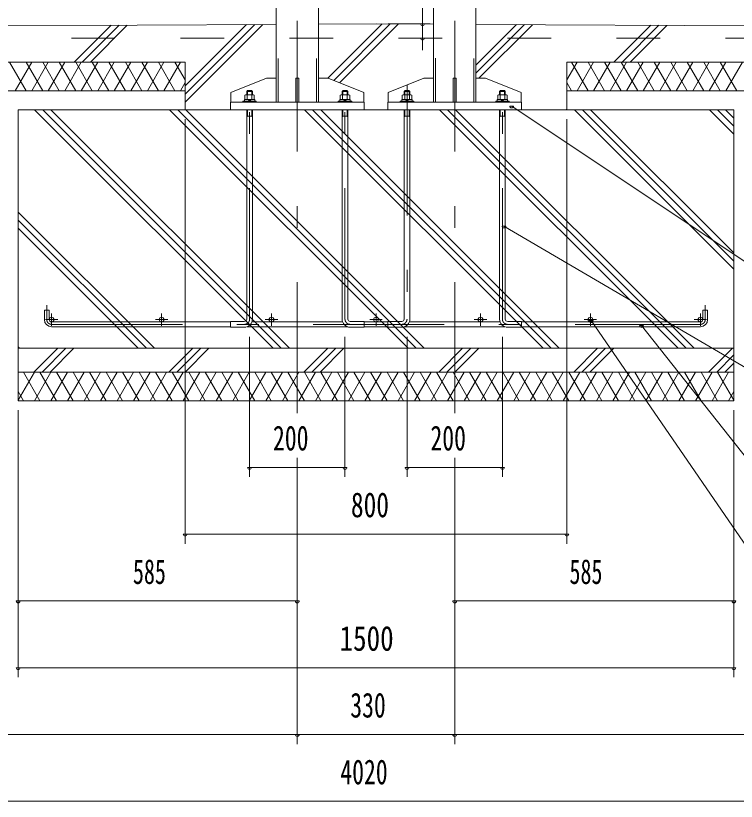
# Model space of a CAD drawing. Units: millimetres, scale not verified. Extents: x -34085 to 34091, y -14700 to 14700.
# Drawn here: x 21273 to 26559, y -4067 to 1698 of the extents above; entities that cross this region are included whole.
import ezdxf
from ezdxf.enums import TextEntityAlignment as Align

# ---------------------------------------------------------------- set-up
doc = ezdxf.new("R2010")
doc.units = ezdxf.units.MM
doc.header["$LTSCALE"] = 80
doc.linetypes.add('USER2', pattern=[10, 4, -6])
doc.linetypes.add('USER3', pattern=[24, 12, -5, 2, -5])
for name, color, linetype, lineweight in [('0-6_2-02BOLD', 7, 'Continuous', 18), ('0-7_2-12HIDDEN', 3, 'USER2', 18), ('0-8_2-22CENTER', 3, 'USER3', 18), ('0-9_2-42THIN', 4, 'Continuous', 18), ('0-A_2-52DIM', 3, 'Continuous', 18), ('0-B_2-62HATCH', 2, 'Continuous', 18)]:
    doc.layers.add(name, color=color, linetype=linetype, lineweight=lineweight)
doc.styles.add('ＭＳ ゴシック', font='')
doc.styles.get('ＭＳ ゴシック').set_extended_font_data('MS Gothic')

msp = doc.modelspace()

# ---------------------------------------------------------------- linework, layer by layer
at = {"layer": '0-6_2-02BOLD'}
for p, q in [((24337.93, 1063.9), (24337.93, 7787.41)), ((24649.78, 7787.41), (24649.78, 1063.9)), ((23182.92, 2204.9), (23182.91, 1063.9)), ((23494.77, 2204.9), (23494.76, 1063.9)), ((23182.92, 1634.25), (18475.77, 1610.84)), ((29356.92, 1610.84), (24649.77, 1634.25)), ((22516.35, 1007.9), (22516.35, 1357.9)), ((23349.35, 1063.9), (23349.35, 1238.9)), ((24483.35, 1063.9), (24483.35, 1238.9)), ((19140.67, 1147.9), (22516.34, 1147.9)), ((22971.67, 1082.45), (22971.67, 1114.29)), ((23006.03, 1114.29), (23006.03, 1082.45)), ((23674.85, 1149.98), (23667.84, 1142.98)), ((23671.67, 1114.29), (23671.67, 1082.45)), ((23706.02, 1082.45), (23706.02, 1114.29)), ((23827.27, 1063.9), (23827.27, 1133.9)), ((24005.43, 1063.9), (24005.43, 1133.9)), ((24109.5, 1082.45), (24109.5, 1114.29)), ((24122.85, 1142.98), (24164.85, 1142.98)), ((24126.67, 1114.29), (24126.67, 1082.45)), ((24161.03, 1082.45), (24161.03, 1114.29)), ((24826.68, 1114.29), (24826.68, 1082.45)), ((24857.84, 1149.98), (24864.85, 1142.98)), ((24861.02, 1082.45), (24861.02, 1114.29)), ((25316.34, 1147.9), (29145.44, 1147.9)), ((22848.85, 1007.9), (22848.85, 1063.9)), ((22978.35, 1071.95), (22988.85, 1082.45)), ((22999.34, 1082.45), (22988.85, 1071.95)), ((23678.34, 1082.45), (23688.84, 1071.95)), ((23699.34, 1071.95), (23688.84, 1082.45)), ((24094.85, 1071.95), (24094.85, 1063.9)), ((24133.35, 1071.95), (24143.85, 1082.45)), ((24154.34, 1082.45), (24143.85, 1071.95)), ((24181.48, 1071.95), (24181.48, 1082.45)), ((24833.35, 1082.45), (24843.84, 1071.95)), ((24843.84, 1082.45), (24854.35, 1071.95)), ((24983.85, 1007.9), (24983.85, 1063.9)), ((22967.85, -528.6), (22967.85, 1007.9)), ((23009.85, 1007.9), (23009.85, -528.6)), ((23667.84, -528.6), (23667.84, 1007.9)), ((23709.84, 1007.9), (23709.84, -528.6)), ((24122.85, -528.6), (24122.85, 1007.9)), ((24164.85, 1007.9), (24164.85, -528.6)), ((24822.85, -528.6), (24822.85, 1007.9)), ((24864.85, 1007.9), (24864.85, -528.6)), ((23009.85, 960.65), (22967.85, 960.65)), ((23709.84, 960.65), (23667.84, 960.65)), ((24122.85, 960.65), (24164.85, 960.65)), ((24864.85, 960.65), (24822.85, 960.65)), ((21518.85, -532.1), (21518.85, -462.1)), ((22848.85, -549.6), (21536.35, -549.6)), ((23006.02, -549.6), (23671.67, -549.6)), ((24003.85, -549.6), (23828.84, -549.6)), ((24161.02, -549.6), (24826.68, -549.6)), ((24983.85, -549.6), (26296.35, -549.6)), ((21536.35, -584.6), (22848.85, -584.6)), ((23707.24, -584.6), (22970.45, -584.6)), ((23828.84, -584.6), (24003.85, -584.6)), ((24105.35, -588.1), (24003.85, -588.1)), ((24862.25, -584.6), (24125.45, -584.6)), ((26296.35, -584.6), (24983.85, -584.6)), ((26541.35, -742.1), (21291.35, -742.1)), ((21291.35, -917.1), (26541.35, -917.1))]:
    msp.add_line(p, q, dxfattribs=at)
for points in [[(24337.92, 1635.81), (23916.35, 1637.9), (23494.77, 1635.81)], [(22516.34, 1357.9), (18687.25, 1357.9), (18687.25, 272.9), (17952.24, 272.9), (17952.24, 1357.9), (16881.34, 1357.9)], [(25316.34, 1007.9), (25316.34, 1357.9), (29145.44, 1357.9), (29145.44, 272.9), (29880.44, 272.9), (29880.44, 1357.9), (30951.34, 1357.9)], [(23182.92, 1238.9), (23112.92, 1238.9), (22850.42, 1133.9), (22850.42, 1063.9)], [(23349.35, 1238.9), (23328.34, 1238.9), (23328.34, 1063.9)], [(23827.27, 1133.9), (23564.77, 1238.9), (23494.77, 1238.9)], [(24005.43, 1133.9), (24267.92, 1238.9), (24337.92, 1238.9)], [(24483.35, 1238.9), (24504.35, 1238.9), (24504.35, 1063.9)], [(24649.77, 1238.9), (24719.77, 1238.9), (24982.28, 1133.9), (24982.28, 1063.9)], [(23023.2, 1082.45), (23023.2, 1114.29), (23017.72, 1117.45), (22959.97, 1117.45), (22954.49, 1114.29), (22954.49, 1082.45)], [(22967.85, 1142.98), (22974.85, 1149.98), (23002.85, 1149.98), (23009.85, 1142.98)], [(22967.85, 1117.45), (22967.85, 1142.98), (23009.85, 1142.98), (23009.85, 1117.45)], [(23654.5, 1082.45), (23654.5, 1114.29), (23659.98, 1117.45), (23717.72, 1117.45), (23723.2, 1114.29), (23723.2, 1082.45)], [(23709.84, 1117.45), (23709.84, 1142.98), (23667.84, 1142.98), (23667.84, 1117.45)], [(23674.85, 1149.98), (23702.84, 1149.98), (23709.84, 1142.98)], [(24109.5, 1114.29), (24114.97, 1117.45), (24172.73, 1117.45), (24178.2, 1114.29), (24178.2, 1082.45)], [(24164.85, 1117.45), (24164.85, 1142.98), (24157.85, 1149.98), (24129.85, 1149.98), (24122.85, 1142.98), (24122.85, 1117.45)], [(24809.5, 1082.45), (24809.5, 1114.29), (24814.98, 1117.45), (24872.72, 1117.45), (24878.2, 1114.29), (24878.2, 1082.45)], [(24857.84, 1149.98), (24829.85, 1149.98), (24822.85, 1142.98)], [(24864.85, 1117.45), (24864.85, 1142.98), (24822.85, 1142.98), (24822.85, 1117.45)], [(22848.85, 1063.9), (23828.84, 1063.9), (23828.84, 1007.9)], [(23037.85, 1063.9), (23037.85, 1071.95), (22939.85, 1071.95), (22939.85, 1063.9)], [(22951.22, 1071.95), (22951.22, 1082.45), (23026.48, 1082.45), (23026.48, 1071.95)], [(23639.84, 1063.9), (23639.84, 1071.95), (23737.84, 1071.95), (23737.84, 1063.9)], [(23726.47, 1071.95), (23726.47, 1082.45), (23651.23, 1082.45), (23651.23, 1071.95)], [(24983.85, 1063.9), (24003.85, 1063.9), (24003.85, 1007.9)], [(24094.85, 1071.95), (24192.84, 1071.95), (24192.84, 1063.9)], [(24181.48, 1082.45), (24106.22, 1082.45), (24106.22, 1071.95)], [(24794.85, 1063.9), (24794.85, 1071.95), (24892.85, 1071.95), (24892.85, 1063.9)], [(24881.47, 1071.95), (24881.47, 1082.45), (24806.23, 1082.45), (24806.23, 1071.95)], [(21518.85, -462.1), (21483.85, -462.1), (21483.85, -532.1)], [(26313.85, -532.1), (26313.85, -462.1), (26348.85, -462.1), (26348.85, -532.1)], [(22950.35, -588.1), (22848.85, -588.1), (22848.85, -546.1), (22950.35, -546.1)], [(23727.34, -546.1), (23828.84, -546.1), (23828.84, -588.1), (23727.34, -588.1)], [(24003.85, -588.1), (24003.85, -546.1), (24105.35, -546.1)], [(24882.35, -546.1), (24983.85, -546.1), (24983.85, -588.1), (24882.35, -588.1)]]:
    msp.add_lwpolyline(points, dxfattribs=at)
msp.add_lwpolyline([(26541.35, -1127.1), (21291.35, -1127.1), (21291.35, 1007.9), (26541.35, 1007.9)], close=True, dxfattribs=at)
for centre in [(21536.35, -532.1), (22343.1, -532.1), (23149.85, -532.1), (23916.35, -532.1), (24682.85, -532.1), (25489.6, -532.1), (26296.35, -532.1)]:
    msp.add_circle(centre, 17.5, dxfattribs=at)
for centre, radius, start, end in [((22963.08, 1104.21), 13.24, 49.5701, 90), ((22988.85, 1069.23), 48.23, 69.13593, 110.86406), ((23014.62, 1104.21), 13.24, 90, 130.42989), ((23663.08, 1104.21), 13.24, 49.57011, 90), ((23688.84, 1069.23), 48.23, 69.13594, 110.86407), ((23714.61, 1104.21), 13.24, 90, 130.4299), ((24118.08, 1104.21), 13.24, 49.5701, 90), ((24143.85, 1069.23), 48.23, 69.13593, 110.86406), ((24169.62, 1104.21), 13.24, 90, 130.42989), ((24818.08, 1104.21), 13.24, 49.57011, 90), ((24843.84, 1069.23), 48.23, 69.13594, 110.86407), ((24869.61, 1104.21), 13.24, 90, 130.4299), ((21536.35, -532.1), 52.5, 180, 270), ((22950.35, -528.6), 59.5, 270, 0), ((22950.35, -528.6), 17.5, 270, 0), ((23727.34, -528.6), 59.5, 180, 270), ((23727.34, -528.6), 17.5, 180, 270), ((24105.35, -528.6), 59.5, 270, 0), ((24105.35, -528.6), 17.5, 270, 0), ((24882.35, -528.6), 59.5, 180, 270), ((24882.35, -528.6), 17.5, 180, 270), ((26296.35, -532.1), 52.5, 270, 0)]:
    msp.add_arc(centre, radius, start, end, dxfattribs=at)
at = {"layer": '0-7_2-12HIDDEN'}
for p, q in [((24352.63, 7787.41), (24352.63, 1063.9)), ((24635.08, 1063.9), (24635.08, 7787.41)), ((23197.62, 1063.9), (23197.62, 2204.9)), ((23480.06, 1063.9), (23480.07, 2204.9)), ((16881.33, 1532.9), (30951.35, 1532.9))]:
    msp.add_line(p, q, dxfattribs=at)
at = {"layer": '0-8_2-22CENTER'}
for p, q in [((23338.85, 9341.41), (23338.85, -1281.07)), ((24493.85, 9341.41), (24493.85, -1281.07)), ((22988.85, -528.6), (22988.85, 1191.98)), ((23688.84, -528.6), (23688.84, 1191.98)), ((24143.85, 1191.98), (24143.85, -528.6)), ((24843.84, -528.6), (24843.84, 1191.98)), ((21501.35, -532.1), (21501.35, -427.1)), ((26331.35, -532.1), (26331.35, -427.1)), ((21536.35, -577.6), (21536.35, -486.6)), ((22343.1, -486.6), (22343.1, -577.6)), ((23149.85, -577.6), (23149.85, -486.6)), ((23916.35, -486.6), (23916.35, -577.6)), ((24682.85, -577.6), (24682.85, -486.6)), ((25489.6, -577.6), (25489.6, -486.6)), ((26296.35, -577.6), (26296.35, -486.6)), ((21490.85, -532.1), (21581.85, -532.1)), ((21536.35, -567.1), (26296.35, -567.1)), ((22388.6, -532.1), (22297.6, -532.1)), ((23195.34, -532.1), (23104.34, -532.1)), ((23961.85, -532.1), (23870.85, -532.1)), ((24728.35, -532.1), (24637.34, -532.1)), ((25535.09, -532.1), (25444.1, -532.1)), ((26341.85, -532.1), (26250.85, -532.1))]:
    msp.add_line(p, q, dxfattribs=at)
for centre, radius, start, end in [((21536.35, -532.1), 35, 180, 270), ((22950.35, -528.6), 38.5, 270, 0), ((23727.34, -528.6), 38.5, 180, 270), ((24105.35, -528.6), 38.5, 270, 0), ((24882.35, -528.6), 38.5, 180, 270), ((26296.35, -532.1), 35, 270, 0)]:
    msp.add_arc(centre, radius, start, end, dxfattribs=at)
at = {"layer": '0-9_2-42THIN'}
for p, q in [((22973.1, 1148.23), (22973.1, 1117.45)), ((23004.59, 1117.45), (23004.59, 1148.23)), ((23673.1, 1148.23), (23673.1, 1117.45)), ((23704.6, 1117.45), (23704.6, 1148.23)), ((24128.1, 1117.45), (24128.1, 1148.23)), ((24159.6, 1148.23), (24159.6, 1117.45)), ((24828.1, 1148.23), (24828.1, 1117.45)), ((24859.6, 1117.45), (24859.6, 1148.23))]:
    msp.add_line(p, q, dxfattribs=at)
for points in [[(22967.85, 951.56), (22973.1, 960.65), (22973.1, 1007.9)], [(23004.59, 1007.9), (23004.59, 960.65), (23009.85, 951.56)], [(23673.1, 1007.9), (23673.1, 960.65), (23667.84, 951.56)], [(23709.84, 951.56), (23704.6, 960.65), (23704.6, 1007.9)], [(24122.85, 951.56), (24128.1, 960.65), (24128.1, 1007.9)], [(24159.6, 1007.9), (24159.6, 960.65), (24164.85, 951.56)], [(24828.1, 1007.9), (24828.1, 960.65), (24822.85, 951.56)], [(24864.85, 951.56), (24859.6, 960.65), (24859.6, 1007.9)]]:
    msp.add_lwpolyline(points, dxfattribs=at)
at = {"layer": '0-A_2-52DIM'}
for p, q in [((24257.28, 2015.91), (24257.28, 1445.03)), ((24313.02, 1637.9), (24006.07, 1637.9)), ((24271.28, 1637.9), (24243.28, 1637.9)), ((24271.28, 1532.9), (24243.28, 1532.9)), ((24925.75, 1034.8), (24897.75, 1034.8)), ((22516.35, 937.9), (22516.35, -2177.1)), ((25316.34, -2177.1), (25316.34, 937.9)), ((24869.14, 154.53), (24841.14, 154.53)), ((25509.05, -539.65), (25481.05, -539.65)), ((25878.53, -575.3), (25850.53, -575.3)), ((25864.53, -575.3), (27101.35, -2142.1)), ((22988.85, -658.44), (22988.85, -1687.1)), ((23688.84, -1687.1), (23688.84, -658.44)), ((24143.85, -658.44), (24143.85, -1687.1)), ((24843.84, -1687.1), (24843.84, -658.44)), ((21291.35, -3157.1), (21291.35, -1197.1)), ((26541.35, -1197.1), (26541.35, -3157.1)), ((23338.85, -1547.1), (23338.85, -3647.1)), ((24493.85, -1547.1), (24493.85, -3647.1)), ((23002.85, -1617.1), (22974.85, -1617.1)), ((22988.85, -1617.1), (23688.84, -1617.1)), ((23702.84, -1617.1), (23674.84, -1617.1)), ((24157.85, -1617.1), (24129.85, -1617.1)), ((24143.85, -1617.1), (24843.84, -1617.1)), ((24857.84, -1617.1), (24829.84, -1617.1)), ((22530.35, -2107.1), (22502.35, -2107.1)), ((22516.35, -2107.1), (25316.34, -2107.1)), ((25330.34, -2107.1), (25302.34, -2107.1)), ((21305.35, -2597.1), (21277.35, -2597.1)), ((23338.85, -2597.1), (21291.35, -2597.1)), ((23352.84, -2597.1), (23324.84, -2597.1)), ((24507.85, -2597.1), (24479.85, -2597.1)), ((24493.85, -2597.1), (26541.35, -2597.1)), ((26555.35, -2597.1), (26527.35, -2597.1)), ((21305.35, -3087.1), (21277.35, -3087.1)), ((26541.35, -3087.1), (21291.35, -3087.1)), ((26555.35, -3087.1), (26527.35, -3087.1)), ((16881.35, -3577.1), (30951.35, -3577.1)), ((23352.84, -3577.1), (23324.84, -3577.1)), ((24507.85, -3577.1), (24479.85, -3577.1)), ((30951.35, -4067.1), (16881.35, -4067.1))]:
    msp.add_line(p, q, dxfattribs=at)
for points in [[(24911.75, 1034.8), (27101.35, -427.1), (30321.35, -427.1)], [(29691.35, -1162.1), (27101.35, -1162.1), (24855.14, 154.53)], [(29271.34, -2877.1), (27101.35, -2877.1), (25495.05, -539.65)]]:
    msp.add_lwpolyline(points, dxfattribs=at)
for centre in [(24257.28, 1637.9), (24257.28, 1532.9), (24911.75, 1034.8), (24855.14, 154.53), (25495.05, -539.65), (25864.53, -575.3), (22988.85, -1617.1), (23688.84, -1617.1), (24143.85, -1617.1), (24843.84, -1617.1), (22516.35, -2107.1), (25316.34, -2107.1), (21291.35, -2597.1), (23338.84, -2597.1), (24493.85, -2597.1), (26541.35, -2597.1), (21291.35, -3087.1), (26541.35, -3087.1), (23338.84, -3577.1), (24493.85, -3577.1)]:
    msp.add_arc(centre, 14, 180, 0, dxfattribs=at)
at = {"layer": '0-B_2-62HATCH'}
for p, q in [((21972.38, 1628.23), (21702.05, 1357.9)), ((21761.45, 1357.9), (22032.07, 1628.53)), ((21820.84, 1357.9), (22091.77, 1628.83)), ((22516.34, 1063.45), (23086.67, 1633.77)), ((23026.97, 1633.48), (22516.34, 1122.85)), ((22516.34, 1182.24), (22967.28, 1633.18)), ((23562.95, 1238.9), (23961.72, 1637.68)), ((24020.83, 1637.38), (23605.9, 1222.45)), ((23648.32, 1205.48), (24079.93, 1637.09)), ((24946.77, 1632.78), (24649.77, 1335.78)), ((24649.77, 1276.38), (25005.87, 1632.48)), ((25064.97, 1632.19), (24671.69, 1238.9)), ((25661.85, 1357.9), (25931.82, 1627.88)), ((25990.92, 1627.58), (25721.24, 1357.9)), ((25780.64, 1357.9), (26050.02, 1627.29)), ((21228.77, 1357.9), (21350.02, 1147.9)), ((21390.43, 1357.9), (21269.19, 1147.9)), ((21471.26, 1147.9), (21350.02, 1357.9)), ((21390.43, 1147.9), (21511.67, 1357.9)), ((21471.26, 1357.9), (21592.51, 1147.9)), ((21632.92, 1357.9), (21511.68, 1147.9)), ((21713.74, 1147.9), (21592.51, 1357.9)), ((21632.92, 1147.9), (21754.16, 1357.9)), ((21713.74, 1357.9), (21834.99, 1147.9)), ((21875.4, 1357.9), (21754.16, 1147.9)), ((21956.23, 1147.9), (21834.99, 1357.9)), ((21875.4, 1147.9), (21996.65, 1357.9)), ((21956.23, 1357.9), (22077.48, 1147.9)), ((22117.89, 1357.9), (21996.65, 1147.9)), ((22198.73, 1147.9), (22077.48, 1357.9)), ((22117.89, 1147.9), (22239.14, 1357.9)), ((22198.73, 1357.9), (22319.98, 1147.9)), ((22360.37, 1357.9), (22239.14, 1147.9)), ((22441.2, 1147.9), (22319.98, 1357.9)), ((22360.37, 1147.9), (22481.62, 1357.9)), ((22441.2, 1357.9), (22516.34, 1227.77)), ((25391.47, 1357.9), (25316.34, 1227.79)), ((25472.3, 1147.9), (25351.05, 1357.9)), ((25391.47, 1147.9), (25512.7, 1357.9)), ((25472.3, 1357.9), (25593.53, 1147.9)), ((25633.96, 1357.9), (25512.7, 1147.9)), ((25714.78, 1147.9), (25593.53, 1357.9)), ((25633.96, 1147.9), (25755.19, 1357.9)), ((25714.78, 1357.9), (25836.02, 1147.9)), ((25876.44, 1357.9), (25755.19, 1147.9)), ((25957.27, 1147.9), (25836.02, 1357.9)), ((25876.44, 1147.9), (25997.68, 1357.9)), ((25957.27, 1357.9), (26078.51, 1147.9)), ((26118.93, 1357.9), (25997.68, 1147.9)), ((26199.76, 1147.9), (26078.52, 1357.9)), ((26118.93, 1147.9), (26240.17, 1357.9)), ((26199.76, 1357.9), (26320.99, 1147.9)), ((26361.41, 1357.9), (26240.17, 1147.9)), ((26442.24, 1147.9), (26321.01, 1357.9)), ((26361.41, 1147.9), (26482.65, 1357.9)), ((26442.24, 1357.9), (26563.49, 1147.9)), ((26603.9, 1357.9), (26482.66, 1147.9)), ((22516.34, 1208.04), (22481.62, 1147.9)), ((25316.34, 1208.02), (25351.05, 1147.9)), ((21412.1, 1007.9), (23162.1, -742.1)), ((23221.5, -742.1), (21471.49, 1007.9)), ((21530.89, 1007.9), (23280.9, -742.1)), ((24152.05, -742.1), (22402.05, 1007.9)), ((22461.45, 1007.9), (24211.44, -742.1)), ((24270.84, -742.1), (22520.85, 1007.9)), ((25142, -742.1), (23392, 1007.9)), ((23451.39, 1007.9), (25201.4, -742.1)), ((25260.79, -742.1), (23510.79, 1007.9)), ((24381.95, 1007.9), (26131.95, -742.1)), ((26191.34, -742.1), (24441.34, 1007.9)), ((24500.75, 1007.9), (26250.74, -742.1)), ((25316.34, 1012.4), (25311.85, 1007.9)), ((26541.35, -161.55), (25371.9, 1007.9)), ((25431.29, 1007.9), (26541.35, -102.15)), ((26541.35, -42.75), (25490.69, 1007.9)), ((26361.85, 1007.9), (26541.35, 828.4)), ((26541.35, 887.8), (26421.25, 1007.9)), ((26480.64, 1007.9), (26541.35, 947.2)), ((22290.94, -742.1), (21291.35, 257.5)), ((21291.35, 198.1), (22231.55, -742.1)), ((22172.15, -742.1), (21291.35, 138.71)), ((21291.35, -732.45), (21301, -742.1)), ((21406.95, -917.1), (21581.95, -742.1)), ((21641.35, -742.1), (21466.35, -917.1)), ((21525.75, -917.1), (21700.75, -742.1)), ((22396.9, -917.1), (22571.9, -742.1)), ((22631.3, -742.1), (22456.3, -917.1)), ((22515.7, -917.1), (22690.7, -742.1)), ((23561.85, -742.1), (23386.85, -917.1)), ((23446.25, -917.1), (23621.24, -742.1)), ((23505.65, -917.1), (23680.65, -742.1)), ((24551.8, -742.1), (24376.8, -917.1)), ((24611.19, -742.1), (24436.2, -917.1)), ((24495.59, -917.1), (24670.59, -742.1)), ((25541.75, -742.1), (25366.75, -917.1)), ((25426.15, -917.1), (25601.15, -742.1)), ((25660.54, -742.1), (25485.54, -917.1)), ((26531.7, -742.1), (26356.7, -917.1)), ((26541.35, -791.85), (26416.1, -917.1)), ((26475.49, -917.1), (26541.35, -851.24)), ((21410.64, -917.1), (21291.35, -1123.72)), ((21451.05, -1127.1), (21329.82, -917.1)), ((21531.88, -917.1), (21410.64, -1127.1)), ((21451.05, -917.1), (21572.3, -1127.1)), ((21531.88, -1127.1), (21653.13, -917.1)), ((21693.54, -1127.1), (21572.3, -917.1)), ((21774.37, -917.1), (21653.13, -1127.1)), ((21693.54, -917.1), (21814.79, -1127.1)), ((21774.37, -1127.1), (21895.62, -917.1)), ((21936.03, -1127.1), (21814.79, -917.1)), ((22016.86, -917.1), (21895.62, -1127.1)), ((21936.03, -917.1), (22057.28, -1127.1)), ((22016.86, -1127.1), (22138.1, -917.1)), ((22178.52, -1127.1), (22057.28, -917.1)), ((22259.34, -917.1), (22138.1, -1127.1)), ((22178.51, -917.1), (22299.76, -1127.1)), ((22259.35, -1127.1), (22380.59, -917.1)), ((22421.01, -1127.1), (22299.76, -917.1)), ((22501.84, -917.1), (22380.59, -1127.1)), ((22542.25, -1127.1), (22421.01, -917.1)), ((22623.08, -917.1), (22501.84, -1127.1)), ((22663.5, -1127.1), (22542.25, -917.1)), ((22744.32, -917.1), (22623.08, -1127.1)), ((22784.73, -1127.1), (22663.5, -917.1)), ((22865.56, -917.1), (22744.31, -1127.1)), ((22784.73, -917.1), (22905.98, -1127.1)), ((22865.56, -1127.1), (22986.81, -917.1)), ((23027.22, -1127.1), (22905.98, -917.1)), ((23108.05, -917.1), (22986.81, -1127.1)), ((23027.22, -917.1), (23148.47, -1127.1)), ((23108.05, -1127.1), (23229.3, -917.1)), ((23269.72, -1127.1), (23148.47, -917.1)), ((23350.54, -917.1), (23229.3, -1127.1)), ((23269.72, -917.1), (23390.95, -1127.1)), ((23350.53, -1127.1), (23471.78, -917.1)), ((23390.95, -917.1), (23512.19, -1127.1)), ((23471.78, -1127.1), (23593.02, -917.1)), ((23633.44, -1127.1), (23512.19, -917.1)), ((23714.27, -917.1), (23593.02, -1127.1)), ((23633.44, -917.1), (23754.68, -1127.1)), ((23714.27, -1127.1), (23835.5, -917.1)), ((23875.92, -1127.1), (23754.68, -917.1)), ((23956.76, -917.1), (23835.5, -1127.1)), ((23875.92, -917.1), (23997.18, -1127.1)), ((23956.76, -1127.1), (24078, -917.1)), ((24118.41, -1127.1), (23997.18, -917.1)), ((24199.24, -917.1), (24077.99, -1127.1)), ((24118.41, -917.1), (24239.66, -1127.1)), ((24199.24, -1127.1), (24320.48, -917.1)), ((24360.9, -1127.1), (24239.66, -917.1)), ((24441.72, -917.1), (24320.48, -1127.1)), ((24360.9, -917.1), (24482.14, -1127.1)), ((24441.72, -1127.1), (24562.97, -917.1)), ((24603.39, -1127.1), (24482.14, -917.1)), ((24684.21, -917.1), (24562.97, -1127.1)), ((24603.39, -917.1), (24724.63, -1127.1)), ((24684.21, -1127.1), (24805.46, -917.1)), ((24845.87, -1127.1), (24724.63, -917.1)), ((24926.7, -917.1), (24805.46, -1127.1)), ((24845.87, -917.1), (24967.12, -1127.1)), ((24926.7, -1127.1), (25047.95, -917.1)), ((25088.36, -1127.1), (24967.12, -917.1)), ((25169.19, -917.1), (25047.95, -1127.1)), ((25088.36, -917.1), (25209.61, -1127.1)), ((25169.19, -1127.1), (25290.43, -917.1)), ((25330.86, -1127.1), (25209.61, -917.1)), ((25411.67, -917.1), (25290.43, -1127.1)), ((25330.85, -917.1), (25452.09, -1127.1)), ((25411.67, -1127.1), (25532.92, -917.1)), ((25573.33, -1127.1), (25452.09, -917.1)), ((25654.16, -917.1), (25532.92, -1127.1)), ((25573.33, -917.1), (25694.58, -1127.1)), ((25654.16, -1127.1), (25775.41, -917.1)), ((25815.82, -1127.1), (25694.58, -917.1)), ((25896.65, -917.1), (25775.41, -1127.1)), ((25815.82, -917.1), (25937.07, -1127.1)), ((25896.65, -1127.1), (26017.89, -917.1)), ((26058.31, -1127.1), (25937.07, -917.1)), ((26139.14, -917.1), (26017.89, -1127.1)), ((26058.31, -917.1), (26179.55, -1127.1)), ((26139.14, -1127.1), (26260.38, -917.1)), ((26300.8, -1127.1), (26179.55, -917.1)), ((26381.63, -917.1), (26260.38, -1127.1)), ((26300.8, -917.1), (26422.04, -1127.1)), ((26381.63, -1127.1), (26502.87, -917.1)), ((26422.04, -917.1), (26541.35, -1123.74)), ((21329.82, -1127.1), (21291.35, -1060.47)), ((26502.87, -1127.1), (26541.35, -1060.45))]:
    msp.add_line(p, q, dxfattribs=at)

# ---------------------------------------------------------------- texts
at = {"layer": '0-A_2-52DIM', "color": 7, "style": 'ＭＳ ゴシック'}
for s, width, p in [('200', 0.7, (23160.68, -1547.1)), ('200', 0.7, (24315.68, -1547.1)), ('800', 0.75, (23732.38, -2037.1)), ('585', 0.65, (22133.25, -2527.1)), ('585', 0.65, (25335.75, -2527.1)), ('1500', 0.8, (23648.97, -3017.1)), ('330', 0.7, (23727.6, -3507.1)), ('4020', 0.7, (23654.69, -3997.1))]:
    msp.add_text(s, height=182.3, dxfattribs=dict(at, width=width)).set_placement(p, align=Align.BOTTOM_LEFT)

doc.saveas('drawing.dxf')
